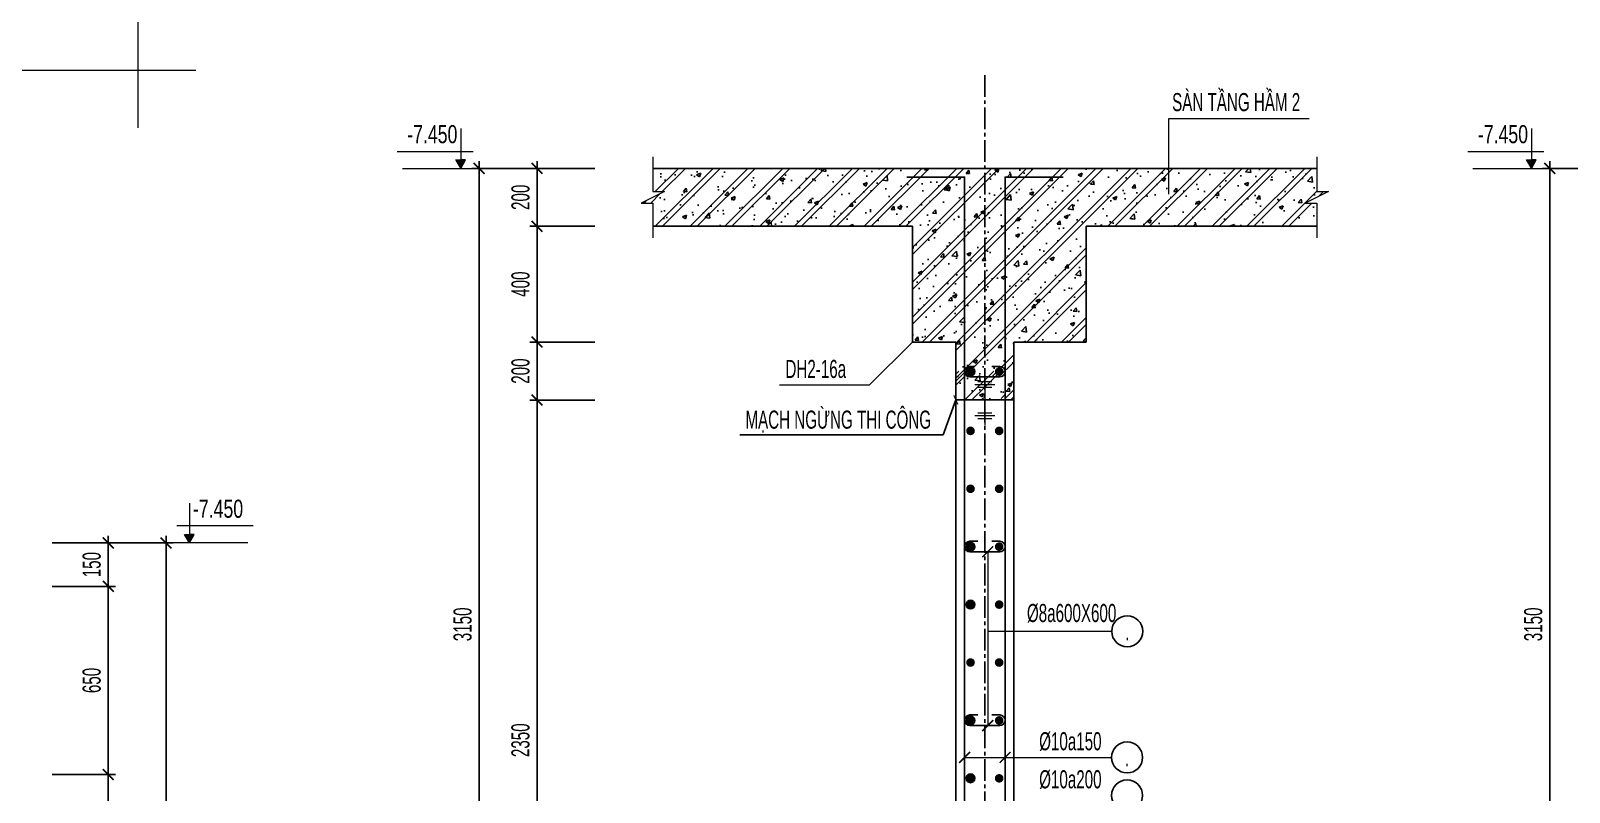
# Model space of a CAD drawing. Header units: millimetres. Extents: x 49116 to 95141, y 45601 to 60451.
# Drawn here: x 58884 to 64198, y 52115 to 54745 of the extents above; entities that cross this region are included whole.
import ezdxf
from ezdxf.enums import TextEntityAlignment as Align

# ---------------------------------------------------------------- set-up
doc = ezdxf.new("R2010")
doc.units = ezdxf.units.MM
doc.header["$MEASUREMENT"] = 0
doc.linetypes.add('CENTER2', pattern=[1.125, 0.75, -0.125, 0.125, -0.125])
doc.layers.get('DEFPOINTS').update_dxf_attribs({"color": 252})
for name, color, linetype in [('CDC.01.AXIS', 160, 'CENTER2'), ('CDC.02.DIM', 1, 'Continuous'), ('CDC.03.BORDER', 3, 'Continuous'), ('CDC.05.STEEL', 4, 'Continuous'), ('CDC.06.TEXT', 2, 'Continuous'), ('CDC.10.HATCH', 251, 'Continuous'), ('CDC.14.STEELNUM', 3, 'Continuous')]:
    doc.layers.add(name, color=color, linetype=linetype)
doc.layers.add('CDC_11.NOTE', color=8, linetype='Continuous', lineweight=18)
doc.layers.add('KCS_CHI', color=1, linetype='Continuous', lineweight=15)
doc.styles.add('arial', font='arial.ttf', dxfattribs={"width": 0.6})
doc.styles.add('arial1', font='arial.ttf', dxfattribs={"width": 0.7})
doc.linetypes.add('ZIGZAG', pattern='A,0.0001,-0.2,[131,ltypeshp.shx,S=0.2,R=0,X=-0.2,Y=0],-0.4,[131,ltypeshp.shx,S=0.2,R=180,X=0.2,Y=0],-0.2', length=0.8001)
doc.dimstyles.new('1-25', dxfattribs={"dimscale": 25, "dimtxt": 2.5, "dimasz": 1, "dimexe": 1, "dimexo": 1, "dimgap": 1, "dimtad": 1, "dimdec": 0, "dimrnd": 1, "dimdsep": 46, "dimtxsty": 'arial1', "dimblk": 'ARCHTICK', "dimcen": 1, "dimdle": 1, "dimclrd": 1, "dimclre": 1, "dimclrt": 2, "dimadec": 0, "dimazin": 0, "dimtfac": 0.00072, "dimtdec": 0, "dimtix": 1, "dimtmove": 2, "dimatfit": 3, "dimldrblk": 'ARCHTICK', "dimfxl": 1, "dimtolj": 1, "dimarcsym": 0})
doc.dimstyles.new('DIM25', dxfattribs={"dimscale": 25, "dimtxt": 2.5, "dimasz": 1.5, "dimexe": 1, "dimexo": 0, "dimgap": 1, "dimtad": 1, "dimdec": 0, "dimzin": 0, "dimdsep": 46, "dimtxsty": 'arial', "dimblk1": 'ARCHTICK', "dimblk2": 'ARCHTICK', "dimsah": 1, "dimcen": 0.09, "dimdle": 1, "dimclrd": 256, "dimclre": 1, "dimclrt": 2, "dimadec": 0, "dimazin": 0, "dimtfac": 1, "dimtdec": 0, "dimtix": 1, "dimtmove": 2, "dimatfit": 0, "dimldrblk": 'DOT', "dimfxl": 50, "dimtolj": 1, "dimtzin": 0, "dimarcsym": 0})

# ---------------------------------------------------------------- blocks, each defined once
blk = doc.blocks.new('_ArchTick')
at = {"color": 0, "linetype": 'ByBlock', "const_width": 0.15}
blk.add_lwpolyline([(-0.5, -0.5), (0.5, 0.5)], dxfattribs=at)
blk = doc.blocks.new('*D19')
at = {"layer": 'CDC.02.DIM', "lineweight": -2, "transparency": 16777216}
blk.add_line((59350.9, 53000.6), (59350.9, 49800.6), dxfattribs=at)
at = {"layer": 'CDC.02.DIM', "color": 1, "lineweight": -2, "transparency": 16777216}
for p, q in [((58957.2, 52975.6), (59375.9, 52975.6)), ((58957.2, 49825.6), (59375.9, 49825.6))]:
    blk.add_line(p, q, dxfattribs=at)
at = {"layer": 'DEFPOINTS', "color": 0, "transparency": 16777216}
for p in [(58957.2, 52975.6), (58957.2, 49825.6), (59350.9, 49825.6)]:
    blk.add_point(p, dxfattribs=at)
at = {"layer": 'CDC.02.DIM', "lineweight": -2, "transparency": 16777216, "xscale": 37.5, "yscale": 37.5, "zscale": 37.5}
for p, rotation in [((59350.9, 52975.6), 90), ((59350.9, 49825.6), 270)]:
    blk.add_blockref('_ArchTick', p, dxfattribs=dict(at, rotation=rotation))
at = {"layer": 'CDC.02.DIM', "color": 2, "transparency": 16777216, "insert": (59294, 51400.6), "char_height": 62.5, "attachment_point": 5, "rotation": 90, "style": 'arial'}
blk.add_mtext('\\A1;3150', dxfattribs=at)
blk = doc.blocks.new('_DOT')
at = {"color": 0, "linetype": 'ByBlock'}
blk.add_line((-0.5, 0), (-1, 0), dxfattribs=at)
at = {"color": 0, "linetype": 'ByBlock', "const_width": 0.5}
blk.add_lwpolyline([(-0.25, 0, 1), (0.25, 0, 1)], format="xyb", close=True, dxfattribs=at)
blk = doc.blocks.new('*D34')
at = {"layer": 'CDC.02.DIM', "lineweight": -2, "transparency": 16777216}
blk.add_line((59151.3, 49800.6), (59151.3, 52200.6), dxfattribs=at)
at = {"layer": 'CDC.02.DIM', "color": 1, "lineweight": -2, "transparency": 16777216}
for p, q in [((58957.2, 52175.6), (59176.3, 52175.6)), ((58957.2, 49825.6), (59176.3, 49825.6))]:
    blk.add_line(p, q, dxfattribs=at)
at = {"layer": 'DEFPOINTS', "color": 0, "transparency": 16777216}
for p in [(58957.2, 52175.6), (59151.3, 52175.6), (58957.2, 49825.6)]:
    blk.add_point(p, dxfattribs=at)
at = {"layer": 'CDC.02.DIM', "lineweight": -2, "transparency": 16777216, "xscale": 37.5, "yscale": 37.5, "zscale": 37.5}
for p, rotation in [((59151.3, 52175.6), 90), ((59151.3, 49825.6), 270)]:
    blk.add_blockref('_ArchTick', p, dxfattribs=dict(at, rotation=rotation))
at = {"layer": 'CDC.02.DIM', "color": 2, "transparency": 16777216, "insert": (59094.3, 51000.6), "char_height": 62.5, "attachment_point": 5, "rotation": 90, "style": 'arial'}
blk.add_mtext('\\A1;2350', dxfattribs=at)
blk = doc.blocks.new('*D35')
at = {"layer": 'CDC.02.DIM', "lineweight": -2, "transparency": 16777216}
blk.add_line((59151.3, 52800.6), (59151.3, 53000.6), dxfattribs=at)
at = {"layer": 'CDC.02.DIM', "color": 1, "lineweight": -2, "transparency": 16777216}
for p, q in [((58957.2, 52975.6), (59176.3, 52975.6)), ((58957.2, 52825.6), (59176.3, 52825.6))]:
    blk.add_line(p, q, dxfattribs=at)
at = {"layer": 'DEFPOINTS', "color": 0, "transparency": 16777216}
for p in [(58957.2, 52975.6), (59151.3, 52975.6), (58957.2, 52825.6)]:
    blk.add_point(p, dxfattribs=at)
at = {"layer": 'CDC.02.DIM', "lineweight": -2, "transparency": 16777216, "xscale": 37.5, "yscale": 37.5, "zscale": 37.5}
for p, rotation in [((59151.3, 52975.6), 90), ((59151.3, 52825.6), 270)]:
    blk.add_blockref('_ArchTick', p, dxfattribs=dict(at, rotation=rotation))
at = {"layer": 'CDC.02.DIM', "color": 2, "transparency": 16777216, "insert": (59094.3, 52900.6), "char_height": 62.5, "attachment_point": 5, "rotation": 90, "style": 'arial'}
blk.add_mtext('\\A1;150', dxfattribs=at)
blk = doc.blocks.new('*D77')
at = {"layer": 'CDC.02.DIM', "color": 1, "lineweight": -2, "transparency": 16777216}
for p, q in [((60832.4, 53468.9), (60607.5, 53468.9)), ((60832.4, 51119.3), (60607.5, 51119.3))]:
    blk.add_line(p, q, dxfattribs=at)
at = {"layer": 'CDC.02.DIM', "lineweight": -2, "transparency": 16777216}
blk.add_line((60632.5, 51094.3), (60632.5, 53493.9), dxfattribs=at)
at = {"layer": 'DEFPOINTS', "color": 0, "transparency": 16777216}
for p in [(60632.5, 53468.9), (60832.4, 53468.9), (60832.4, 51119.3)]:
    blk.add_point(p, dxfattribs=at)
at = {"layer": 'CDC.02.DIM', "lineweight": -2, "transparency": 16777216, "xscale": 37.5, "yscale": 37.5, "zscale": 37.5}
for p, rotation in [((60632.5, 53468.9), 90), ((60632.5, 51119.3), 270)]:
    blk.add_blockref('_ArchTick', p, dxfattribs=dict(at, rotation=rotation))
at = {"layer": 'CDC.02.DIM', "color": 2, "transparency": 16777216, "insert": (60575.5, 52294.1), "char_height": 62.5, "attachment_point": 5, "rotation": 90, "style": 'arial'}
blk.add_mtext('\\A1;2350', dxfattribs=at)
blk = doc.blocks.new('*D78')
at = {"layer": 'CDC.02.DIM', "color": 1, "lineweight": -2, "transparency": 16777216}
for p, q in [((60832.4, 54269.3), (60607.5, 54269.3)), ((60832.4, 54069.3), (60607.5, 54069.3))]:
    blk.add_line(p, q, dxfattribs=at)
at = {"layer": 'CDC.02.DIM', "lineweight": -2, "transparency": 16777216}
blk.add_line((60632.5, 54044.3), (60632.5, 54294.3), dxfattribs=at)
at = {"layer": 'DEFPOINTS', "color": 0, "transparency": 16777216}
for p in [(60632.5, 54269.3), (60832.4, 54269.3), (60832.4, 54069.3)]:
    blk.add_point(p, dxfattribs=at)
at = {"layer": 'CDC.02.DIM', "lineweight": -2, "transparency": 16777216, "xscale": 37.5, "yscale": 37.5, "zscale": 37.5}
for p, rotation in [((60632.5, 54269.3), 90), ((60632.5, 54069.3), 270)]:
    blk.add_blockref('_ArchTick', p, dxfattribs=dict(at, rotation=rotation))
at = {"layer": 'CDC.02.DIM', "color": 2, "transparency": 16777216, "insert": (60575.6, 54169.3), "char_height": 62.5, "attachment_point": 5, "rotation": 90, "style": 'arial'}
blk.add_mtext('\\A1;200', dxfattribs=at)
blk = doc.blocks.new('*D79')
at = {"layer": 'CDC.02.DIM', "color": 1, "lineweight": -2, "transparency": 16777216}
for p, q in [((60832.4, 54269.3), (60407.5, 54269.3)), ((60832.4, 51119.3), (60407.5, 51119.3))]:
    blk.add_line(p, q, dxfattribs=at)
at = {"layer": 'CDC.02.DIM', "lineweight": -2, "transparency": 16777216}
blk.add_line((60432.5, 51094.3), (60432.5, 54294.3), dxfattribs=at)
at = {"layer": 'DEFPOINTS', "color": 0, "transparency": 16777216}
for p in [(60432.5, 54269.3), (60832.4, 54269.3), (60832.4, 51119.3)]:
    blk.add_point(p, dxfattribs=at)
at = {"layer": 'CDC.02.DIM', "lineweight": -2, "transparency": 16777216, "xscale": 37.5, "yscale": 37.5, "zscale": 37.5}
for p, rotation in [((60432.5, 54269.3), 90), ((60432.5, 51119.3), 270)]:
    blk.add_blockref('_ArchTick', p, dxfattribs=dict(at, rotation=rotation))
at = {"layer": 'CDC.02.DIM', "color": 2, "transparency": 16777216, "insert": (60375.6, 52694.3), "char_height": 62.5, "attachment_point": 5, "rotation": 90, "style": 'arial'}
blk.add_mtext('\\A1;3150', dxfattribs=at)
blk = doc.blocks.new('*D114')
at = {"layer": 'CDC.02.DIM', "color": 1, "lineweight": -2, "transparency": 16777216}
for p, q in [((64530.7, 54269.3), (64105.8, 54269.3)), ((64530.7, 51119.3), (64105.8, 51119.3))]:
    blk.add_line(p, q, dxfattribs=at)
at = {"layer": 'CDC.02.DIM', "lineweight": -2, "transparency": 16777216}
blk.add_line((64130.8, 51094.3), (64130.8, 54294.3), dxfattribs=at)
at = {"layer": 'DEFPOINTS', "color": 0, "transparency": 16777216}
for p in [(64130.8, 54269.3), (64530.7, 54269.3), (64530.7, 51119.3)]:
    blk.add_point(p, dxfattribs=at)
at = {"layer": 'CDC.02.DIM', "lineweight": -2, "transparency": 16777216, "xscale": 37.5, "yscale": 37.5, "zscale": 37.5}
for p, rotation in [((64130.8, 54269.3), 90), ((64130.8, 51119.3), 270)]:
    blk.add_blockref('_ArchTick', p, dxfattribs=dict(at, rotation=rotation))
at = {"layer": 'CDC.02.DIM', "color": 2, "transparency": 16777216, "insert": (64073.9, 52694.3), "char_height": 62.5, "attachment_point": 5, "rotation": 90, "style": 'arial'}
blk.add_mtext('\\A1;3150', dxfattribs=at)
blk = doc.blocks.new('*D126')
at = {"layer": 'CDC.02.DIM', "color": 1, "lineweight": -2, "transparency": 16777216}
for p, q in [((58957.2, 52825.6), (59176.3, 52825.6)), ((58957.2, 52175.6), (59176.3, 52175.6))]:
    blk.add_line(p, q, dxfattribs=at)
at = {"layer": 'CDC.02.DIM', "lineweight": -2, "transparency": 16777216}
blk.add_line((59151.3, 52150.6), (59151.3, 52850.6), dxfattribs=at)
at = {"layer": 'DEFPOINTS', "color": 0, "transparency": 16777216}
for p in [(58957.2, 52825.6), (59151.3, 52825.6), (58957.2, 52175.6)]:
    blk.add_point(p, dxfattribs=at)
at = {"layer": 'CDC.02.DIM', "lineweight": -2, "transparency": 16777216, "xscale": 37.5, "yscale": 37.5, "zscale": 37.5}
for p, rotation in [((59151.3, 52825.6), 90), ((59151.3, 52175.6), 270)]:
    blk.add_blockref('_ArchTick', p, dxfattribs=dict(at, rotation=rotation))
at = {"layer": 'CDC.02.DIM', "color": 2, "transparency": 16777216, "insert": (59094.3, 52500.6), "char_height": 62.5, "attachment_point": 5, "rotation": 90, "style": 'arial'}
blk.add_mtext('\\A1;650', dxfattribs=at)
blk = doc.blocks.new('*D204')
at = {"layer": 'CDC.02.DIM', "color": 1, "lineweight": -2, "transparency": 16777216}
for p, q in [((60832.4, 54069.3), (60607.5, 54069.3)), ((60832.4, 53669.3), (60607.5, 53669.3))]:
    blk.add_line(p, q, dxfattribs=at)
at = {"layer": 'CDC.02.DIM', "lineweight": -2, "transparency": 16777216}
blk.add_line((60632.5, 54094.3), (60632.5, 53644.3), dxfattribs=at)
at = {"layer": 'DEFPOINTS', "color": 0, "transparency": 16777216}
for p in [(60832.4, 54069.3), (60632.5, 53669.3), (60832.4, 53669.3)]:
    blk.add_point(p, dxfattribs=at)
at = {"layer": 'CDC.02.DIM', "lineweight": -2, "transparency": 16777216, "xscale": 37.5, "yscale": 37.5, "zscale": 37.5}
for p, rotation in [((60632.5, 54069.3), 90), ((60632.5, 53669.3), 270)]:
    blk.add_blockref('_ArchTick', p, dxfattribs=dict(at, rotation=rotation))
at = {"layer": 'CDC.02.DIM', "color": 2, "transparency": 16777216, "insert": (60575.6, 53869.3), "char_height": 62.5, "attachment_point": 5, "rotation": 90, "style": 'arial'}
blk.add_mtext('\\A1;400', dxfattribs=at)
blk = doc.blocks.new('*D205')
at = {"layer": 'CDC.02.DIM', "lineweight": -2, "transparency": 16777216}
blk.add_line((60632.5, 53694.3), (60632.5, 53443.9), dxfattribs=at)
at = {"layer": 'CDC.02.DIM', "color": 1, "lineweight": -2, "transparency": 16777216}
for p, q in [((60832.4, 53669.3), (60607.5, 53669.3)), ((60832.4, 53468.9), (60607.5, 53468.9))]:
    blk.add_line(p, q, dxfattribs=at)
at = {"layer": 'DEFPOINTS', "color": 0, "transparency": 16777216}
for p in [(60832.4, 53669.3), (60632.5, 53468.9), (60832.4, 53468.9)]:
    blk.add_point(p, dxfattribs=at)
at = {"layer": 'CDC.02.DIM', "lineweight": -2, "transparency": 16777216, "xscale": 37.5, "yscale": 37.5, "zscale": 37.5}
for p, rotation in [((60632.5, 53669.3), 90), ((60632.5, 53468.9), 270)]:
    blk.add_blockref('_ArchTick', p, dxfattribs=dict(at, rotation=rotation))
at = {"layer": 'CDC.02.DIM', "color": 2, "transparency": 16777216, "insert": (60575.6, 53569.1), "char_height": 62.5, "attachment_point": 5, "rotation": 90, "style": 'arial'}
blk.add_mtext('\\A1;200', dxfattribs=at)
blk = doc.blocks.new('bang')
at = {"layer": 'CDC_11.NOTE', "ltscale": 3}
for points in [[(-35, 55), (35, 55)], [(-25, 65), (25, 65)], [(0, 90), (0, -90)], [(-25, 45), (25, 45)], [(-25, -45), (25, -45)], [(-35, -55), (35, -55)], [(-25, -65), (25, -65)]]:
    blk.add_lwpolyline(points, dxfattribs=at)

msp = doc.modelspace()

# ---------------------------------------------------------------- hatches: boundary and pattern name
at = {"layer": 'CDC.05.STEEL'}
for points in [[(62144.87, 53567.18, 1), (62114.87, 53567.18, 1)], [(62213.79, 53567.18, -1), (62243.79, 53567.18, -1)], [(62144.87, 53362.55, 1), (62114.87, 53362.55, 1)], [(62213.79, 53362.55, -1), (62243.79, 53362.55, -1)], [(62144.87, 53162.55, 1), (62114.87, 53162.55, 1)], [(62213.79, 53162.55, -1), (62243.79, 53162.55, -1)], [(62144.87, 52962.55, 1), (62114.87, 52962.55, 1)], [(62213.79, 52962.55, -1), (62243.79, 52962.55, -1)], [(62144.87, 52762.55, 1), (62114.87, 52762.55, 1)], [(62213.79, 52762.55, -1), (62243.79, 52762.55, -1)], [(62144.87, 52562.55, 1), (62114.87, 52562.55, 1)], [(62213.79, 52562.55, -1), (62243.79, 52562.55, -1)], [(62144.87, 52362.55, 1), (62114.87, 52362.55, 1)], [(62213.79, 52362.55, -1), (62243.79, 52362.55, -1)], [(62144.87, 52162.55, 1), (62114.87, 52162.55, 1)], [(62213.79, 52162.55, -1), (62243.79, 52162.55, -1)]]:
    msp.add_hatch(color=1, dxfattribs=at).paths.add_polyline_path(points)
at = {"layer": 'CDC.10.HATCH'}
h = msp.add_hatch(dxfattribs=at)
h.set_pattern_fill('CHAU-01', color=256, scale=20, style=0, pattern_type=2)
h.set_pattern_definition([(50, (38660.56, 85758.02), (143.45204, -12.55043), [15, -165]), (355, (38660.56, 85758.02), (-27.75027, 150.43843), [12, -132]), (100.4514, (38672.51, 85756.97), (115.7019, 137.8879), [12.74804, -140.2284]), (46.1842, (38660.56, 85798.02), (213.4482, -33.1038), [22.5, -247.5]), (96.6356, (38678.35, 85795.26), (186.9325, 194.8236), [19.122, -210.3426]), (351.1842, (38660.56, 85798.02), (186.9324, 194.8237), [18, -198]), (21, (38680.56, 85788.02), (119.3814, -80.52378), [15, -165]), (326, (38680.56, 85788.02), (48.66307, 145.03), [12, -132]), (71.4514, (38690.51, 85781.31), (168.04453, 64.5061), [12.74804, -140.2284]), (37.5, (38660.56, 85758.02), (2.43197, 66.57877), [0, -130.4, 0, -134, 0, -132.5]), (7.5, (38660.56, 85758.02), (52.61391, 78.88234), [0, -76.4, 0, -127.4, 0, -50.5]), (327.5, (38615.96, 85758.02), (106.76449, -4.510974), [0, -50, 0, -156, 0, -207]), (317.5, (38595.96, 85758.02), (116.63723, 20.021), [0, -65, 0, -103.6, 0, -147]), (45, (38660.56, 85758.02), (-60.10408, 60.10408), []), (45, (38660.56, 85782.52), (-60.10408, 60.10408), [])])
h.paths.add_polyline_path([(62304.33, 54269.28), (62179.33, 54269.28), (62179.33, 53548.95), (62231.11, 53548.95, 0.4142136), (62249.33, 53567.18), (62249.33, 53469.28), (62252.69, 53469.28, -0.8768526), (62265.91, 53469.28), (62279.33, 53469.28), (62279.33, 53669.28), (62529.33, 53669.28), (62529.33, 54069.28), (63326.24, 54069.28), (63326.24, 54149.28), (63286.24, 54149.28), (63366.24, 54189.28), (63326.24, 54189.28), (63326.24, 54269.28)])
h.paths.add_polyline_path([(62179.33, 54269.28), (61032.42, 54269.28), (61032.42, 54189.28), (61072.42, 54189.28), (60992.42, 54149.28), (61032.42, 54149.28), (61032.42, 54069.28), (61929.33, 54069.28), (61929.33, 53669.28), (62079.33, 53669.28), (62079.33, 53469.28), (62092.66, 53469.28, -0.948758), (62105.98, 53469.28), (62109.33, 53469.28), (62109.33, 53567.18, 0.4142136), (62127.56, 53548.95), (62179.33, 53548.95)])
h.paths.add_polyline_path([(62144.87, 53567.18, -1), (62114.87, 53567.18, -1)], flags=16)
h = msp.add_hatch(dxfattribs=at)
h.set_pattern_fill('CHAU-01', color=256, scale=50, style=0, pattern_type=2)
h.set_pattern_definition([(50, (38660.56, 86012.15), (358.63, -31.376), [37.5, -412.5]), (355, (38660.56, 86012.15), (-69.3757, 376.096), [30, -330]), (100.4514, (38690.44, 86009.54), (289.2547, 344.7198), [31.87, -350.571]), (46.1842, (38660.56, 86112.15), (533.6205, -82.7595), [56.25, -618.75]), (96.6356, (38705.03, 86105.26), (467.3314, 487.059), [47.805, -525.8565]), (351.1842, (38660.56, 86112.15), (467.331, 487.059), [45, -495]), (21, (38710.56, 86087.15), (298.4535, -201.3094), [37.5, -412.5]), (326, (38710.56, 86087.15), (121.6577, 362.575), [30, -330]), (71.4514, (38735.43, 86070.38), (420.1113, 161.2652), [31.87, -350.571]), (37.5, (38660.56, 86012.15), (6.07993, 166.44693), [0, -326, 0, -335, 0, -331.25]), (7.5, (38660.56, 86012.15), (131.5348, 197.20586), [0, -191, 0, -318.5, 0, -126.25]), (327.5, (38549.06, 86012.15), (266.9112, -11.27744), [0, -125, 0, -390, 0, -517.5]), (317.5, (38499.06, 86012.15), (291.5931, 50.0525), [0, -162.5, 0, -259, 0, -367.5]), (45, (38660.56, 86012.15), (-150.2602, 150.2602), []), (45, (38660.56, 86073.4), (-150.2602, 150.2602), [])])
h.paths.add_polyline_path([(62249.33, 53567.18, -0.4142136), (62231.11, 53548.95), (62179.33, 53548.95), (62179.33, 53475.08, -0.3749931), (62185.91, 53469.28), (62199.36, 53469.28, -0.8768493), (62212.58, 53469.28), (62226.03, 53469.28, -0.8768511), (62239.25, 53469.28), (62249.33, 53469.28)])
h.paths.add_polyline_path([(62179.33, 53548.95), (62127.56, 53548.95, -0.4142136), (62109.33, 53567.18), (62109.33, 53469.28), (62119.33, 53469.28, -0.9487599), (62132.64, 53469.28), (62146.03, 53469.28, -0.8768459), (62159.25, 53469.28), (62172.69, 53469.28, -0.3776716), (62179.33, 53475.08)])
h.paths.add_polyline_path([(62179.33, 53569.28), (62144.72, 53569.28, -0.0352061), (62144.87, 53567.18, -1), (62114.87, 53567.18, -0.0352061), (62115.02, 53569.28), (62109.46, 53569.28, 0.4485318), (62127.56, 53548.95), (62179.33, 53548.95)])
h.paths.add_polyline_path([(62249.21, 53569.28), (62179.33, 53569.28), (62179.33, 53548.95), (62231.11, 53548.95, 0.4485318)])
h.paths.add_polyline_path([(62109.33, 53569.28), (62079.33, 53569.28), (62079.33, 53469.28), (62092.66, 53469.28, -0.9487581), (62105.98, 53469.28), (62109.33, 53469.28)])
h = msp.add_hatch(dxfattribs=at)
h.set_pattern_fill('CHAU-01', color=256, scale=20, style=0, pattern_type=2)
h.set_pattern_definition([(50, (38660.56, 86012.15), (143.45204, -12.55043), [15, -165]), (355, (38660.56, 86012.15), (-27.75027, 150.4384), [12, -132]), (100.4514, (38672.51, 86011.1), (115.7019, 137.8879), [12.74804, -140.2284]), (46.1842, (38660.56, 86052.15), (213.4482, -33.1038), [22.5, -247.5]), (96.6356, (38678.35, 86049.4), (186.9325, 194.8236), [19.122, -210.3426]), (351.1842, (38660.56, 86052.15), (186.9324, 194.8237), [18, -198]), (21, (38680.56, 86042.15), (119.3814, -80.52378), [15, -165]), (326, (38680.56, 86042.15), (48.66307, 145.03), [12, -132]), (71.4514, (38690.51, 86035.44), (168.04453, 64.5061), [12.74804, -140.2284]), (37.5, (38660.56, 86012.15), (2.43197, 66.57877), [0, -130.4, 0, -134, 0, -132.5]), (7.5, (38660.56, 86012.15), (52.61391, 78.88234), [0, -76.4, 0, -127.4, 0, -50.5]), (327.5, (38615.96, 86012.15), (106.76449, -4.510974), [0, -50, 0, -156, 0, -207]), (317.5, (38595.96, 86012.15), (116.63723, 20.021), [0, -65, 0, -103.6, 0, -147]), (45, (38660.56, 86012.15), (-60.10408, 60.10408), []), (45, (38660.56, 86036.65), (-60.10408, 60.10408), [])])
h.paths.add_polyline_path([(62249.33, 53567.18, -0.4142136), (62231.11, 53548.95), (62179.33, 53548.95), (62179.33, 53475.08, -0.3749931), (62185.91, 53469.28), (62199.36, 53469.28, -0.8768493), (62212.58, 53469.28), (62226.03, 53469.28, -0.8768511), (62239.25, 53469.28), (62249.33, 53469.28)])
h.paths.add_polyline_path([(62179.33, 53528.27), (62179.33, 53548.95), (62127.56, 53548.95, -0.4142136), (62109.33, 53567.18), (62109.33, 53469.28), (62119.33, 53469.28, -0.9487599), (62132.64, 53469.28), (62146.03, 53469.28, -0.8768459), (62159.25, 53469.28), (62172.69, 53469.28, -0.3764904), (62179.31, 53475.08), (62179.31, 53528.27)])
h.paths.add_polyline_path([(62179.33, 53569.28), (62144.72, 53569.28, -0.0352061), (62144.87, 53567.18, -1), (62114.87, 53567.18, -0.0352061), (62115.02, 53569.28), (62109.46, 53569.28, 0.4485318), (62127.56, 53548.95), (62179.33, 53548.95)])
h.paths.add_polyline_path([(62249.21, 53569.28), (62179.33, 53569.28), (62179.33, 53548.95), (62231.11, 53548.95, 0.4485318)])
h.paths.add_polyline_path([(62109.33, 53569.28), (62079.33, 53569.28), (62079.33, 53469.28), (62092.66, 53469.28, -0.9487581), (62105.98, 53469.28), (62109.33, 53469.28)])
at = {"layer": 'KCS_CHI'}
for points in [[(60368.99, 54298.28), (60352.49, 54298.28), (60368.99, 54269.28)], [(60368.99, 54298.28), (60385.49, 54298.28), (60368.99, 54269.28)], [(64067.31, 54298.28), (64050.81, 54298.28), (64067.31, 54269.28)], [(64067.31, 54298.28), (64083.81, 54298.28), (64067.31, 54269.28)], [(59431.43, 53004.56), (59414.93, 53004.56), (59431.43, 52975.56)], [(59431.43, 53004.56), (59447.93, 53004.56), (59431.43, 52975.56)]]:
    msp.add_hatch(color=256, dxfattribs=at).paths.add_polyline_path(points)

# ---------------------------------------------------------------- linework, layer by layer
at = {"layer": 'CDC.01.AXIS', "ltscale": 100}
msp.add_line((62179.33, 54591.61), (62179.33, 50465.44), dxfattribs=at)
at = {"layer": 'CDC.03.BORDER'}
for p, q in [((62304.33, 54269.28), (61032.42, 54269.28)), ((62304.33, 54269.28), (63326.24, 54269.28)), ((61929.33, 54069.28), (61032.42, 54069.28)), ((62529.33, 54069.28), (63326.24, 54069.28)), ((62079.33, 53669.28), (61929.33, 53669.28)), ((62279.33, 53669.28), (62529.33, 53669.28))]:
    msp.add_line(p, q, dxfattribs=at)
at = {"layer": 'CDC.03.BORDER', "ltscale": 5}
for p, q in [((61929.33, 54069.28), (61929.33, 53669.28)), ((62529.33, 54069.28), (62529.33, 53669.28)), ((62079.33, 53669.28), (62079.33, 51369.28)), ((62279.33, 53669.28), (62279.33, 51369.28))]:
    msp.add_line(p, q, dxfattribs=at)
at = {"layer": 'CDC.03.BORDER', "linetype": 'ZIGZAG', "ltscale": 40}
msp.add_line((62279.33, 53469.28, 5), (62079.33, 53469.28, 5), dxfattribs=at)
at = {"layer": 'CDC.05.STEEL'}
for points in [[(61909.33, 50649.28), (62109.33, 50649.28), (62109.33, 54239.28), (61909.33, 54239.28)], [(62449.33, 54239.28), (62249.33, 54239.28), (62249.33, 50649.28), (62449.33, 50649.28)]]:
    msp.add_lwpolyline(points, dxfattribs=at)
for points in [[(62203.58, 53585.4), (62231.11, 53585.4, -1), (62231.11, 53548.95), (62127.56, 53548.95, -1), (62127.56, 53585.4), (62145.08, 53585.4)], [(62203.58, 52981.37), (62231.11, 52981.37, -1), (62231.11, 52944.92), (62127.56, 52944.92, -1), (62127.56, 52981.37), (62155.08, 52981.37)], [(62203.58, 52381.37), (62231.11, 52381.37, -1), (62231.11, 52344.92), (62127.56, 52344.92, -1), (62127.56, 52381.37), (62155.08, 52381.37)]]:
    msp.add_lwpolyline(points, format="xyb", dxfattribs=at)
at = {"layer": 'CDC.05.STEEL', "color": 1}
for centre in [(62129.87, 53567.18), (62129.87, 52962.55), (62129.87, 52962.55), (62129.87, 52762.55), (62129.87, 52362.55), (62129.87, 52362.55), (62129.87, 52162.55)]:
    msp.add_circle(centre, 15, dxfattribs=at)
at = {"layer": 'CDC.14.STEELNUM', "color": 1}
for centre in [(62671.4, 52670.31), (62670.55, 52234.85), (62670.55, 52103.45)]:
    msp.add_circle(centre, 53.62, dxfattribs=at)
at = {"layer": 'KCS_CHI'}
for p, q in [((62815.29, 54180.22), (62815.29, 54441.86)), ((62815.29, 54441.86), (63299.29, 54441.86)), ((60368.99, 54406.78), (60368.99, 54269.28)), ((64067.31, 54406.78), (64067.31, 54269.28)), ((60148.99, 54327.78), (60411.99, 54327.78)), ((63847.31, 54327.78), (64110.31, 54327.78)), ((60167.23, 54269.28), (60432.49, 54269.28)), ((60368.99, 54269.28), (60352.49, 54298.28)), ((60352.49, 54298.28), (60368.99, 54298.28)), ((60368.99, 54269.28), (60385.49, 54298.28)), ((60385.49, 54298.28), (60368.99, 54298.28)), ((63865.55, 54269.28), (64130.81, 54269.28)), ((64067.31, 54269.28), (64050.81, 54298.28)), ((64050.81, 54298.28), (64067.31, 54298.28)), ((64067.31, 54269.28), (64083.81, 54298.28)), ((64083.81, 54298.28), (64067.31, 54298.28)), ((61929.33, 53669.28), (61779.74, 53520.38)), ((61779.74, 53520.38), (61469.73, 53520.38)), ((59431.43, 53113.06), (59431.43, 52975.56)), ((59651.43, 53034.06), (59388.43, 53034.06)), ((59431.43, 52975.56), (59414.93, 53004.56)), ((59414.93, 53004.56), (59431.43, 53004.56)), ((59431.43, 52975.56), (59447.93, 53004.56)), ((59447.93, 53004.56), (59431.43, 53004.56)), ((59633.19, 52975.56), (59367.93, 52975.56)), ((62189.15, 52944.92), (62189.15, 52344.92)), ((62189.15, 52670.31), (62617.78, 52670.31)), ((62109.33, 52234.85), (62616.92, 52234.85))]:
    msp.add_line(p, q, dxfattribs=at)
for points in [[(59254.21, 54408.82), (59254.21, 56703.18), (59158.81, 56703.18), (59349.61, 56798.58), (59254.21, 56798.58), (59254.21, 59601.31)], [(50702.95, 54608.82), (54755.15, 54608.82), (54755.15, 54704.22), (54850.55, 54513.42), (54850.55, 54608.82), (59454.21, 54608.82)], [(61032.42, 54309.28), (61032.42, 54189.28), (61072.42, 54189.28), (60992.42, 54149.28), (61032.42, 54149.28), (61032.42, 54029.28)], [(63326.24, 54309.28), (63326.24, 54189.28), (63366.24, 54189.28), (63286.24, 54149.28), (63326.24, 54149.28), (63326.24, 54029.28)]]:
    msp.add_lwpolyline(points, dxfattribs=at)

# ---------------------------------------------------------------- block references
at = {"layer": 'CDC.02.DIM', "xscale": 37.5, "yscale": 37.5, "zscale": 37.5, "rotation": 180}
for p in [(62189.15, 52944.92), (62189.15, 52344.92), (62109.33, 52234.85), (62249.33, 52234.85)]:
    msp.add_blockref('_ArchTick', p, dxfattribs=at)
at = {"layer": 'KCS_CHI', "xscale": 0.9799999999999999, "yscale": 0.9799999999999999, "zscale": 0.9799999999999999}
msp.add_blockref('bang', (62179.33, 53469.28, 5), dxfattribs=at)

# ---------------------------------------------------------------- texts
at = {"layer": 'CDC.06.TEXT'}
for s, style, width, p in [('SÀN TẦNG HẦM 2', 'arial', 0.6, (62826.29, 54466.86)), ('-7.450', 'arial1', 0.7, (60184.11, 54356.17)), ('-7.450', 'arial1', 0.7, (63882.43, 54356.17)), ('DH2-16a', 'arial', 0.6, (61490.57, 53545.38)), ('MẠCH NGỪNG THI CÔNG', 'arial', 0.6, (61352.4, 53370.19)), ('-7.450', 'arial1', 0.7, (59444, 53062.45)), ('%%C8a600X600', 'arial', 0.6, (62324.74, 52702.36)), ('%%C10a150', 'arial', 0.6, (62366.99, 52259.37)), ('%%C10a200', 'arial', 0.6, (62366.99, 52127.97))]:
    msp.add_text(s, height=62.5, dxfattribs=dict(at, style=style, width=width)).set_placement(p)
at = {"layer": 'CDC.14.STEELNUM', "linetype": 'ByBlock', "style": 'arial', "width": 0.6}
for p in [(62671.4, 52670.31), (62670.55, 52234.85)]:
    msp.add_text('.', height=62.5, dxfattribs=at).set_placement(p, align=Align.MIDDLE_CENTER)

# ---------------------------------------------------------------- dimensions: what is measured, and where the dimension line sits
at = {"layer": 'CDC.02.DIM'}
for base, p1, p2, picture, middle in [((60432.49, 54269.28), (60832.42, 51119.28), (60832.42, 54269.28), '*D79', (60375.56, 52694.28)), ((60632.46, 54269.28), (60832.42, 54069.28), (60832.42, 54269.28), '*D78', (60575.55, 54169.28)), ((64130.81, 54269.28), (64530.74, 51119.28), (64530.74, 54269.28), '*D114', (64073.88, 52694.28)), ((60632.46, 53669.28), (60832.42, 54069.28), (60832.42, 53669.28), '*D204', (60575.55, 53869.28)), ((60632.46, 53468.93), (60832.42, 53669.28), (60832.42, 53468.93), '*D205', (60575.55, 53569.1)), ((60632.46, 53468.93), (60832.42, 51119.28), (60832.42, 53468.93), '*D77', (60575.53, 52294.1)), ((59350.93, 49825.56), (58957.24, 52975.56), (58957.24, 49825.56), '*D19', (59294, 51400.56)), ((59151.26, 52975.56), (58957.24, 52825.56), (58957.24, 52975.56), '*D35', (59094.35, 52900.56)), ((59151.26, 52825.56), (58957.24, 52175.56), (58957.24, 52825.56), '*D126', (59094.35, 52500.56)), ((59151.26, 52175.56), (58957.24, 49825.56), (58957.24, 52175.56), '*D34', (59094.33, 51000.56))]:
    dim = msp.add_linear_dim(base=base, p1=p1, p2=p2, angle=90, dimstyle='DIM25', dxfattribs=at)
    dim.commit()
    dim.dimension.update_dxf_attribs({"geometry": picture, "text_midpoint": middle})

# ---------------------------------------------------------------- leaders
msp.add_leader([(62079.31, 53469.28), (62034.8, 53349), (61333.11, 53349)], dimstyle='1-25', override={"dimgap": 1, "dimtad": 0}, dxfattribs=at)

doc.saveas('drawing.dxf')
